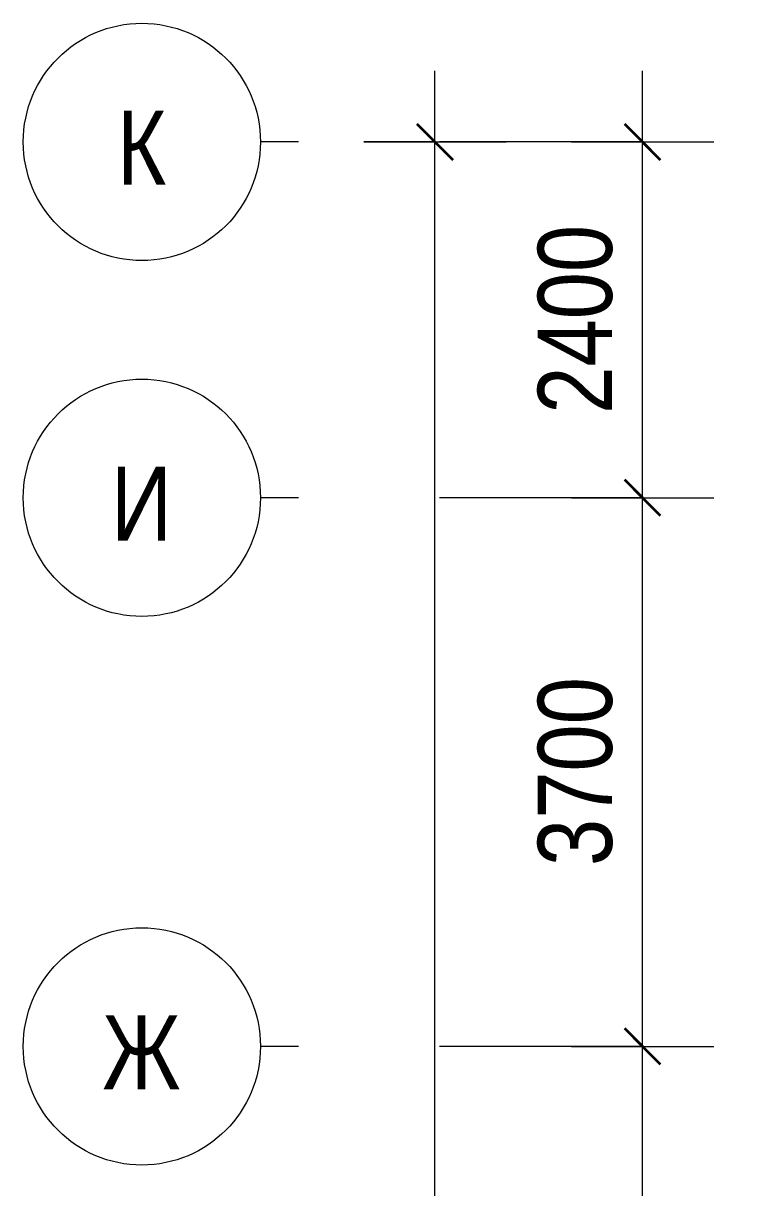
# Model space of a CAD drawing. Header units: millimetres. Extents: x 46431 to 216095, y -43515 to 31605.
# Drawn here: x 161296 to 166156, y 1464 to 9317 of the extents above; entities that cross this region are included whole.
import ezdxf

# ---------------------------------------------------------------- set-up
doc = ezdxf.new("R2010")
doc.units = ezdxf.units.MM
doc.linetypes.add('Осевые', pattern=[6350, 1270, -952.5, 3175, -952.5])
for name, color, linetype, lineweight in [('Оси', 7, 'Continuous', 9), ('Оси-1', 7, 'Continuous', 18), ('Оси-2', 7, 'Осевые', 9), ('Размеры', 7, 'Continuous', 9), ('Размеры-200', 7, 'Continuous', 9)]:
    doc.layers.add(name, color=color, linetype=linetype, lineweight=lineweight)
doc.styles.add('Arial Narrow', font='Arial Narrow.ttf', dxfattribs={"height": 500})
doc.dimstyles.new('Диагональ_-_2_5_мм_Arial_narrow', dxfattribs={"dimscale": 304.8, "dimtxt": 511.715487, "dimasz": 0.787402, "dimexe": 1.574803, "dimexo": 0.0625, "dimgap": 0.19685, "dimtad": 1, "dimdec": 0, "dimzin": 0, "dimdsep": 46, "dimtxsty": 'Arial Narrow', "dimblk1": 'OBLIQUE', "dimblk2": 'OBLIQUE', "dimsah": 1, "dimcen": 0.09, "dimdle": 1.574803, "dimazin": 0, "dimtfac": 1, "dimtdec": 4, "dimtix": 1, "dimtmove": 1, "dimatfit": 3, "dimfxl": 1.574803, "dimfxlon": 1, "dimtvp": 1, "dimtolj": 1, "dimtzin": 0, "dimarcsym": 2})
doc.dimstyles.new('Диагональ_-_2_5_мм_Arial_narrow_1', dxfattribs={"dimscale": 304.8, "dimtxt": 511.715487, "dimasz": 0.787402, "dimexe": 1.574803, "dimexo": 0.0625, "dimgap": 0.19685, "dimtad": 1, "dimdec": 0, "dimzin": 0, "dimdsep": 46, "dimtxsty": 'Arial Narrow', "dimblk1": 'OBLIQUE', "dimblk2": 'OBLIQUE', "dimsah": 1, "dimcen": 0.09, "dimdle": 1.574803, "dimazin": 0, "dimtfac": 1, "dimtdec": 4, "dimtix": 1, "dimtmove": 0, "dimatfit": 3, "dimfxl": 1.574803, "dimfxlon": 1, "dimtvp": 1, "dimtolj": 1, "dimtzin": 0, "dimarcsym": 2})

# ---------------------------------------------------------------- blocks, each defined once
blk = doc.blocks.new('Ось сетки - По умолчанию 2-349628-Фрагмент плана на отм_ -3_500')
at = {"layer": 'Оси-1'}
blk.add_circle((0, 0), 4, dxfattribs=at)
blk = doc.blocks.new('DIMBLOCK36-Фрагмент плана на отм_ -3_500')
at = {"layer": 'Размеры-200', "lineweight": 35, "transparency": 16777216}
for points in [[(165473.4, 2417.1), (165353.4, 2537.1), (165593.4, 2297.1)], [(165473.4, -3682.9), (165353.4, -3562.9), (165593.4, -3802.9)]]:
    blk.add_hatch(color=256, dxfattribs=at).paths.add_polyline_path(points, flags=0)
for p, q in [((165473.4, 2417.1), (165353.4, 2537.1)), ((165353.4, 2537.1), (165593.4, 2297.1)), ((165593.4, 2297.1), (165473.4, 2417.1)), ((165473.4, -3682.9), (165353.4, -3562.9)), ((165353.4, -3562.9), (165593.4, -3802.9)), ((165593.4, -3802.9), (165473.4, -3682.9))]:
    blk.add_line(p, q, dxfattribs=at)
at = {"layer": 'Размеры-200', "transparency": 16777216}
for p, q in [((164993.4, 2417.1), (165953.4, 2417.1)), ((165473.4, 2417.1), (164993.4, 2417.1)), ((165473.4, -3682.9), (165473.4, 2417.1)), ((164993.4, -3682.9), (165953.4, -3682.9)), ((165473.4, -3682.9), (164993.4, -3682.9))]:
    blk.add_line(p, q, dxfattribs=at)
at = {"layer": 'Размеры-200', "color": 0, "transparency": 16777216, "insert": (164767.2, -1266.4), "char_height": 500, "width": 1520.526, "attachment_point": 1, "rotation": 90, "line_spacing_factor": 0.974696, "style": 'Arial Narrow'}
blk.add_mtext('6100', dxfattribs=at)
blk = doc.blocks.new('_Oblique')
at = {"color": 0, "linetype": 'ByBlock', "lineweight": -2}
blk.add_line((-0.5, -0.5), (0.5, 0.5), dxfattribs=at)
blk = doc.blocks.new('DIMBLOCK37-Фрагмент плана на отм_ -3_500')
at = {"layer": 'Размеры-200', "lineweight": 35, "transparency": 16777216}
for points in [[(165473.4, 6117.1), (165353.4, 6237.1), (165593.4, 5997.1)], [(165473.4, 2417.1), (165353.4, 2537.1), (165593.4, 2297.1)]]:
    blk.add_hatch(color=256, dxfattribs=at).paths.add_polyline_path(points, flags=0)
for p, q in [((165473.4, 6117.1), (165353.4, 6237.1)), ((165353.4, 6237.1), (165593.4, 5997.1)), ((165593.4, 5997.1), (165473.4, 6117.1)), ((165473.4, 2417.1), (165353.4, 2537.1)), ((165353.4, 2537.1), (165593.4, 2297.1)), ((165593.4, 2297.1), (165473.4, 2417.1))]:
    blk.add_line(p, q, dxfattribs=at)
at = {"layer": 'Размеры-200', "transparency": 16777216}
for p, q in [((164993.4, 6117.1), (165953.4, 6117.1)), ((165473.4, 6117.1), (164993.4, 6117.1)), ((165473.4, 2417.1), (165473.4, 6117.1)), ((164993.4, 2417.1), (165953.4, 2417.1)), ((165473.4, 2417.1), (164993.4, 2417.1))]:
    blk.add_line(p, q, dxfattribs=at)
at = {"layer": 'Размеры-200', "color": 0, "transparency": 16777216, "insert": (164767.2, 3633.6), "char_height": 500, "width": 1520.526, "attachment_point": 1, "rotation": 90, "line_spacing_factor": 0.974696, "style": 'Arial Narrow'}
blk.add_mtext('3700', dxfattribs=at)
blk = doc.blocks.new('DIMBLOCK38-Фрагмент плана на отм_ -3_500')
at = {"layer": 'Размеры-200', "lineweight": 35, "transparency": 16777216}
for points in [[(165473.4, 8517.1), (165353.4, 8637.1), (165593.4, 8397.1)], [(165473.4, 6117.1), (165353.4, 6237.1), (165593.4, 5997.1)]]:
    blk.add_hatch(color=256, dxfattribs=at).paths.add_polyline_path(points, flags=0)
at = {"layer": 'Размеры-200', "transparency": 16777216}
for p, q in [((165473.4, 6117.1), (165473.4, 8997.1)), ((164993.4, 8517.1), (165953.4, 8517.1)), ((165473.4, 8517.1), (164993.4, 8517.1)), ((164993.4, 6117.1), (165953.4, 6117.1)), ((165473.4, 6117.1), (164993.4, 6117.1))]:
    blk.add_line(p, q, dxfattribs=at)
at = {"layer": 'Размеры-200', "lineweight": 35, "transparency": 16777216}
for p, q in [((165473.4, 8517.1), (165353.4, 8637.1)), ((165353.4, 8637.1), (165593.4, 8397.1)), ((165593.4, 8397.1), (165473.4, 8517.1)), ((165473.4, 6117.1), (165353.4, 6237.1)), ((165353.4, 6237.1), (165593.4, 5997.1)), ((165593.4, 5997.1), (165473.4, 6117.1))]:
    blk.add_line(p, q, dxfattribs=at)
at = {"layer": 'Размеры-200', "color": 0, "transparency": 16777216, "insert": (164767.2, 6683.6), "char_height": 500, "width": 1520.526, "attachment_point": 1, "rotation": 90, "line_spacing_factor": 0.974696, "style": 'Arial Narrow'}
blk.add_mtext('2400', dxfattribs=at)
blk = doc.blocks.new('DIMBLOCK49-Фрагмент плана на отм_ -3_500')
at = {"layer": 'Размеры-200', "lineweight": 35, "transparency": 16777216}
for points in [[(164073.4, 8517.1), (163953.4, 8637.1), (164193.4, 8397.1)], [(164073.4, -15882.9), (163953.4, -15762.9), (164193.4, -16002.9)]]:
    blk.add_hatch(color=256, dxfattribs=at).paths.add_polyline_path(points, flags=0)
at = {"layer": 'Размеры-200', "transparency": 16777216}
for p, q in [((164073.4, -16362.9), (164073.4, 8997.1)), ((163593.4, 8517.1), (164553.4, 8517.1)), ((164073.4, 8517.1), (163593.4, 8517.1)), ((164073.4, -3531.5), (164073.4, -3682.9)), ((164073.4, -5515.4), (164073.4, -3531.5)), ((163593.4, -15882.9), (164553.4, -15882.9)), ((164073.4, -15882.9), (163593.4, -15882.9))]:
    blk.add_line(p, q, dxfattribs=at)
at = {"layer": 'Размеры-200', "lineweight": 35, "transparency": 16777216}
for p, q in [((164073.4, 8517.1), (163953.4, 8637.1)), ((163953.4, 8637.1), (164193.4, 8397.1)), ((164193.4, 8397.1), (164073.4, 8517.1)), ((164073.4, -15882.9), (163953.4, -15762.9)), ((163953.4, -15762.9), (164193.4, -16002.9)), ((164193.4, -16002.9), (164073.4, -15882.9))]:
    blk.add_line(p, q, dxfattribs=at)
at = {"layer": 'Размеры-200', "color": 0, "transparency": 16777216, "insert": (163367.2, -5515.4), "char_height": 500, "width": 1900.658, "attachment_point": 1, "rotation": 90, "line_spacing_factor": 0.974696, "style": 'Arial Narrow'}
blk.add_mtext('24400', dxfattribs=at)

msp = doc.modelspace()

# ---------------------------------------------------------------- linework, layer by layer
at = {"layer": 'Оси-2'}
for p, q in [((190774.7, 8517.1), (162896.4, 8517.1)), ((190774.7, 6117.1), (162896.4, 6117.1)), ((190774.7, 2417.1), (162896.4, 2417.1))]:
    msp.add_line(p, q, dxfattribs=at)

# ---------------------------------------------------------------- block references
at = {"layer": 'Оси-1', "xscale": 199.9999999999999, "yscale": 199.9999999999999, "zscale": 199.9999999999999, "rotation": 89.99999999999982}
for p in [(162096.4, 8517.1), (162096.4, 6117.1), (162096.4, 2417.1)]:
    msp.add_blockref('Ось сетки - По умолчанию 2-349628-Фрагмент плана на отм_ -3_500', p, dxfattribs=at)

# ---------------------------------------------------------------- texts
at = {"layer": 'Оси', "char_height": 500, "attachment_point": 1, "style": 'Arial Narrow'}
for s, insert, width in [('\\fArial Narrow|b0|i0|c204|p34|;К', (161928.2, 8727.7), 400.844), ('\\fArial Narrow|b0|i0|c204|p34|;И', (161888.2, 6327.7), 497.046), ('\\fArial Narrow|b0|i0|c204|p34|;Ж', (161829.2, 2627.7), 641.35)]:
    msp.add_mtext(s, dxfattribs=dict(at, insert=insert, width=width))

# ---------------------------------------------------------------- dimensions: what is measured, and where the dimension line sits
at = {"layer": 'Размеры'}
dim = msp.add_linear_dim(base=(164073.4, 8517.1), p1=(163593.4, -15882.9), p2=(163593.4, 8517.1), angle=90, dimstyle='Диагональ_-_2_5_мм_Arial_narrow', override={"dimpost": '<>', "dimfxl": 24400}, dxfattribs=at)
dim.commit()
dim.dimension.update_dxf_attribs({"geometry": 'DIMBLOCK49-Фрагмент плана на отм_ -3_500', "text_midpoint": (163700.6, -4565.1), "dimtype": 160, "text_rotation": 90})
for base, p1, p2, override, picture, middle in [((165473.4, 8517.1), (164993.4, 6117.1), (164993.4, 8517.1), {"dimpost": '<>', "dimfxl": 2400}, 'DIMBLOCK38-Фрагмент плана на отм_ -3_500', (165158.1, 7317.1)), ((165473.4, 6117.1), (164993.4, 2417.1), (164993.4, 6117.1), {"dimpost": '<>', "dimfxl": 3700}, 'DIMBLOCK37-Фрагмент плана на отм_ -3_500', (165158.1, 4267.1)), ((165473.4, 2417.1), (164993.4, -3682.9), (164993.4, 2417.1), {"dimpost": '<>', "dimfxl": 6100}, 'DIMBLOCK36-Фрагмент плана на отм_ -3_500', (165158.1, -632.9))]:
    dim = msp.add_linear_dim(base=base, p1=p1, p2=p2, angle=90, dimstyle='Диагональ_-_2_5_мм_Arial_narrow_1', override=override, dxfattribs=at)
    dim.commit()
    dim.dimension.update_dxf_attribs({"geometry": picture, "text_midpoint": middle})

doc.saveas('drawing.dxf')
